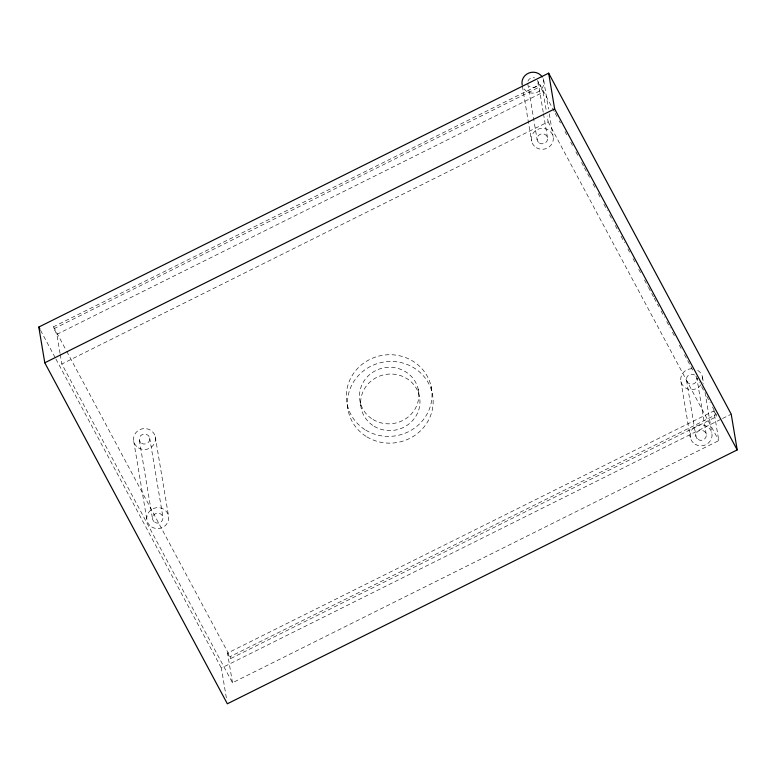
<?xml version="1.0" encoding="UTF-8"?>
<svg xmlns="http://www.w3.org/2000/svg" width="776" height="776" viewBox="0 0 776 776"><rect width="100%" height="100%" fill="white"/><g stroke="black" fill="none" stroke-linecap="round" stroke-linejoin="round"><path stroke-width="0.58" stroke-dasharray="3.88 2.91" d="M60.033 353.322L56.861 334.34L53.883 328.772L53.544 326.754L539.863 84.584L554.724 112.345M53.883 328.772L540.203 86.611L539.863 84.584M56.861 334.34L543.181 92.169L540.203 86.611M232.48 682.764L227.513 653.091L713.842 410.921L718.799 440.593L232.48 682.764L61.818 364.002L548.147 121.842L547.158 115.905M230.491 658.649L230.152 656.632L716.481 414.462L716.82 416.489L230.491 658.649L227.513 653.091M226.349 697.828L221.364 668.049L721.457 419.021M722.543 418.487L731.215 414.161M555.296 113.412L557.013 116.613M559.302 120.881L560.447 123.015M565.015 131.561L566.732 134.762M570.729 142.231L572.445 145.442M575.879 151.844L578.159 156.112M581.593 162.524L583.872 166.791M584.444 167.858L589.595 177.461M593.019 183.873L595.308 188.141M598.17 193.476L600.449 197.744M603.883 204.156L607.307 210.558M609.596 214.826L613.03 221.238M615.31 225.506L618.744 231.908M621.023 236.185L624.457 242.587M627.891 248.989L629.598 252.19M633.032 258.602L635.321 262.87M638.745 269.272L641.034 273.55M644.458 279.952L647.892 286.354M648.464 287.421L653.605 297.033M654.178 298.1L658.746 306.636M661.036 310.914L664.469 317.316M666.749 321.584L670.183 327.986M672.472 332.264L675.324 337.599M679.33 345.068L682.182 350.412M684.471 354.68L693.618 371.762M695.897 376.03L699.331 382.432M701.62 386.71L704.472 392.045M706.761 396.313L710.185 402.715M712.475 406.993L715.908 413.395M713.842 410.921L716.82 416.489M548.147 121.842L718.799 440.593M53.544 326.754L66.115 350.238M66.688 351.305L230.152 656.632M40.507 330.246L55.348 357.949M55.911 359.016L221.364 668.049M702.445 376.884L703.648 384.052M705.044 392.404L711.844 433.018M706.247 434.22L696.858 378.087A5.277 5.025 -9.5 0 1 691.397 384.227A5.277 5.025 -9.5 0 1 686.682 377.708A5.277 5.025 -9.5 0 1 694.578 374.944M686.527 380.308L695.927 436.451M680.94 381.52L690.33 437.654M543.695 80.364L548.496 109.028M549.292 113.81L553.084 136.498M543.181 92.169L546.362 111.162M538.098 81.567L543.297 112.627M543.501 113.82L547.497 137.701M527.777 83.798L537.176 139.932M522.384 86.194L531.579 141.135M431.126 386.516L432.261 393.257M418.225 389.3L419.35 396.041M360.151 401.813L361.276 408.554M347.241 404.597L348.366 411.338M155.268 436.733L168.499 515.788M149.671 437.936L162.902 517M139.35 440.157L152.581 519.222M133.753 441.369L146.984 520.424M60.237 354.506L61.818 364.002M697.702 370.336A11 10.457 -9.5 0 1 702.135 382.296M700.893 384.78A11 10.457 -9.5 0 1 681.891 384.081A11 10.457 -9.5 0 1 692.299 368.736M543.142 78.628A11 10.457 -9.5 0 1 537.467 92.15A11 10.457 -9.5 0 1 523.131 87.562M537.642 80.335A5.277 5.025 -9.5 0 1 529.009 86.097M527.932 81.199A5.277 5.025 -9.5 0 1 534.586 77.881M366.873 436.859A42.913 40.788 -9.5 0 0 433.105 403.879A42.913 40.788 -9.5 0 0 370.967 366.165A42.913 40.788 -9.5 0 0 366.873 436.859M365.738 430.117A42.913 40.788 -9.5 0 0 431.97 397.137A42.913 40.788 -9.5 0 0 369.842 359.414A42.913 40.788 -9.5 0 0 365.738 430.117M151.727 526.972A11 10.457 -9.5 0 0 168.712 518.513A11 10.457 -9.5 0 0 152.775 508.843A11 10.457 -9.5 0 0 151.727 526.972M154.851 522.364A5.277 5.025 -9.5 0 0 163.008 518.3A5.277 5.025 -9.5 0 0 155.355 513.663A5.277 5.025 -9.5 0 0 154.851 522.364M372.955 419.486A29.711 28.237 -9.5 0 0 418.807 396.652A29.711 28.237 -9.5 0 0 375.788 370.54A29.711 28.237 -9.5 0 0 372.955 419.486M374.08 426.228A29.711 28.237 -9.5 0 0 419.932 403.394A29.711 28.237 -9.5 0 0 376.923 377.281A29.711 28.237 -9.5 0 0 374.08 426.228M536.323 147.683A11 10.457 -9.5 0 0 553.307 139.224A11 10.457 -9.5 0 0 537.37 129.553A11 10.457 -9.5 0 0 536.323 147.683M539.446 143.075A5.277 5.025 -9.5 0 0 547.604 139.011A5.277 5.025 -9.5 0 0 539.95 134.374A5.277 5.025 -9.5 0 0 539.446 143.075M695.073 444.192A11 10.457 -9.5 0 0 712.058 435.743A11 10.457 -9.5 0 0 696.12 426.072A11 10.457 -9.5 0 0 695.073 444.192M698.196 439.585A5.277 5.025 -9.5 0 0 706.354 435.53A5.277 5.025 -9.5 0 0 698.701 430.884A5.277 5.025 -9.5 0 0 698.196 439.585M138.497 447.907A11 10.457 -9.5 0 0 155.481 439.449A11 10.457 -9.5 0 0 139.544 429.778A11 10.457 -9.5 0 0 138.497 447.907M141.62 443.3A5.277 5.025 -9.5 0 0 149.778 439.245A5.277 5.025 -9.5 0 0 142.124 434.599A5.277 5.025 -9.5 0 0 141.62 443.3"/><path stroke-width="1.16" d="M38.8 327.055L548.651 73.167L731.215 414.161L737.2 449.905L227.349 703.783L44.785 362.79L38.8 327.055L39.945 329.179M44.785 362.79L554.636 108.902L548.651 73.167M554.636 108.902L737.2 449.905M522.19 85.001A11 10.457 -9.5 0 1 528.854 73.022A11 10.457 -9.5 0 1 542.278 77.008"/></g></svg>
